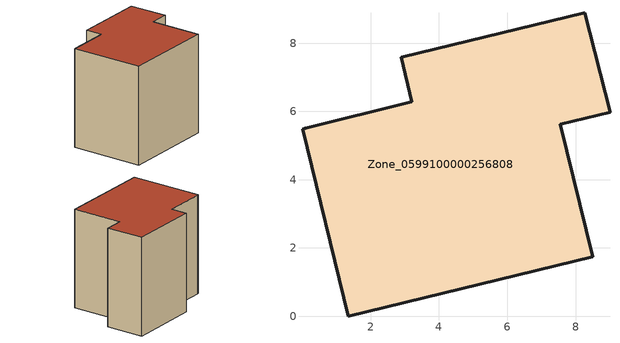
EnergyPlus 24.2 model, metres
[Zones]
Zone_0599100000256808
 floor ground (C_G): 2.9,7.58 8.27,8.89 9.01,5.98 7.55,5.62 8.5,1.75 1.35,0 0,5.48 0.08,5.51 3.21,6.28 z0
 wall outside (C_F): 0,5.48 1.35,0 8.5,1.75 7.55,5.62 9.01,5.98 8.27,8.89 2.9,7.58 3.21,6.28 0.08,5.51 0,5.48 z0:7.72
 roof outside (C_R): 3.21,6.28 0.08,5.51 0,5.48 1.35,0 8.5,1.75 7.55,5.62 9.01,5.98 8.27,8.89 2.9,7.58 z7.72
[BUILDING]
Pand.0599100000256808: North Axis=0; Terrain=City; Loads Convergence Tolerance Value=0.04; Temperature Convergence Tolerance Value=0.4; Solar Distribution=FullExterior; Maximum Number of Warmup Days=25; Minimum Number of Warmup Days=1
[Site:Location]
Rotterdam.The.Hague.AP_ZH_NLD Design_Conditions: Latitude=51.96; Longitude=4.45; Time Zone=1; Elevation=-4.5
[SITE:GROUNDTEMPERATURE:BUILDINGSURFACE]
18, 18, 18, 18, 18, 18, 18, 18, 18, 18, 18, 18
[MATERIAL] Thermal Absorptance=0.9; Solar Absorptance=0.7; Visible Absorptance=0.7
Name | Roughness | Thickness | Conductivity | Density | Specific Heat
G.TC.1946 | MediumSmooth | 0.15 | 1 | 540 | 1210
F.TC.1946 | Rough | 0.3 | 0.857143 | 1920 | 840
R.TC.1946 | MediumRough | 0.2 | 0.909091 | 1500 | 1000
[CONSTRUCTION]
C_G: G.TC.1946
C_F: F.TC.1946
C_R: R.TC.1946
[ZONE]
Zone_0599100000256808: Type=1; Multiplier=1; Ceiling Height=Autocalculate; Volume=Autocalculate; Floor Area=autocalculate; Part of Total Floor Area=Yes
[ZONEINFILTRATION:DESIGNFLOWRATE]
Infil_Zone_0599100000256808: Zone or ZoneList or Space or SpaceList=Zone_0599100000256808; Schedule=AlwaysOn; Design Flow Rate Calculation Method=Flow/Area; Flow Rate per Floor Area=0.003; Constant Term Coefficient=1; Temperature Term Coefficient=0; Velocity Term Coefficient=0; Velocity Squared Term Coefficient=0
[HVACTEMPLATE:ZONE:IDEALLOADSAIRSYSTEM]
Zone_0599100000256808: Maximum Heating Supply Air Temperature=50; Minimum Cooling Supply Air Temperature=13; Maximum Heating Supply Air Humidity Ratio=0.0156; Minimum Cooling Supply Air Humidity Ratio=0.0077; Heating Limit=NoLimit; Cooling Limit=NoLimit; Dehumidification Control Type=ConstantSensibleHeatRatio; Cooling Sensible Heat Ratio=0.7; Dehumidification Setpoint=60; Humidification Control Type=None; Humidification Setpoint=30; Outdoor Air Method=None; Outdoor Air Flow Rate per Person=0.00944; Outdoor Air Flow Rate per Zone Floor Area=0; Outdoor Air Flow Rate per Zone=0; Demand Controlled Ventilation Type=None; Outdoor Air Economizer Type=NoEconomizer; Heat Recovery Type=None; Sensible Heat Recovery Effectiveness=0.7; Latent Heat Recovery Effectiveness=0.65
[ZONECONTROL:THERMOSTAT]
ThermostatControl_Zone_0599100000256808: Zone or ZoneList=Zone_0599100000256808; Control Type Schedule=DualSetpointControlType; Control 1=Thermostat_Zone_0599100000256808; Temperature Difference Between Cutout And Setpoint=0
[THERMOSTATSETPOINT:DUALSETPOINT]
Thermostat_Zone_0599100000256808: Heating Setpoint Temperature Schedule=HeatingSetpoint_Zone_0599100000256808; Cooling Setpoint Temperature Schedule=CoolingSetpoint_Zone_0599100000256808
[SCHEDULE:COMPACT]
HeatingSetpoint_Zone_0599100000256808: Through: 12/31, For: AllDays, Until: 24:00, 21
CoolingSetpoint_Zone_0599100000256808: Through: 12/31, For: AllDays, Until: 24:00, 24
DualSetpointControlType: Through: 12/31, For: AllDays, Until: 24:00, 4
AlwaysOn: Through: 12/31, For: AllDays, Until: 24:00, 1
